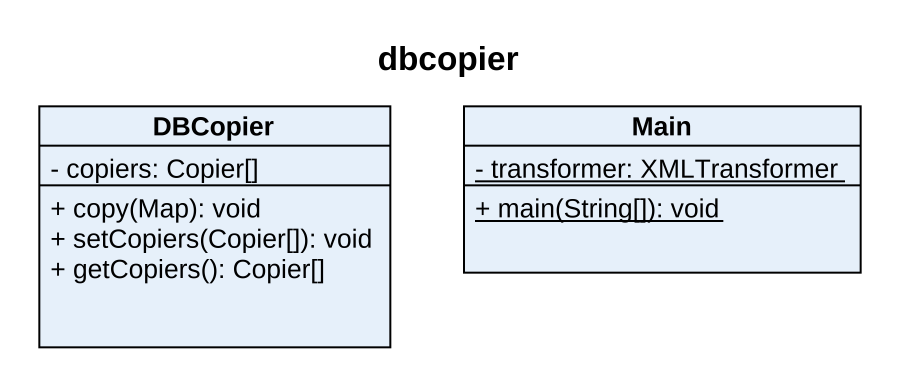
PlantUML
@startuml
title dbcopier
hide circle
hide empty members
skinparam classAttributeIconSize 0
class DBCopier {
  - copiers: Copier[]
  + copy(Map): void
  + setCopiers(Copier[]): void
  + getCopiers(): Copier[]
}
class Main {
  {static} - transformer: XMLTransformer
  {static} + main(String[]): void
}
@enduml
